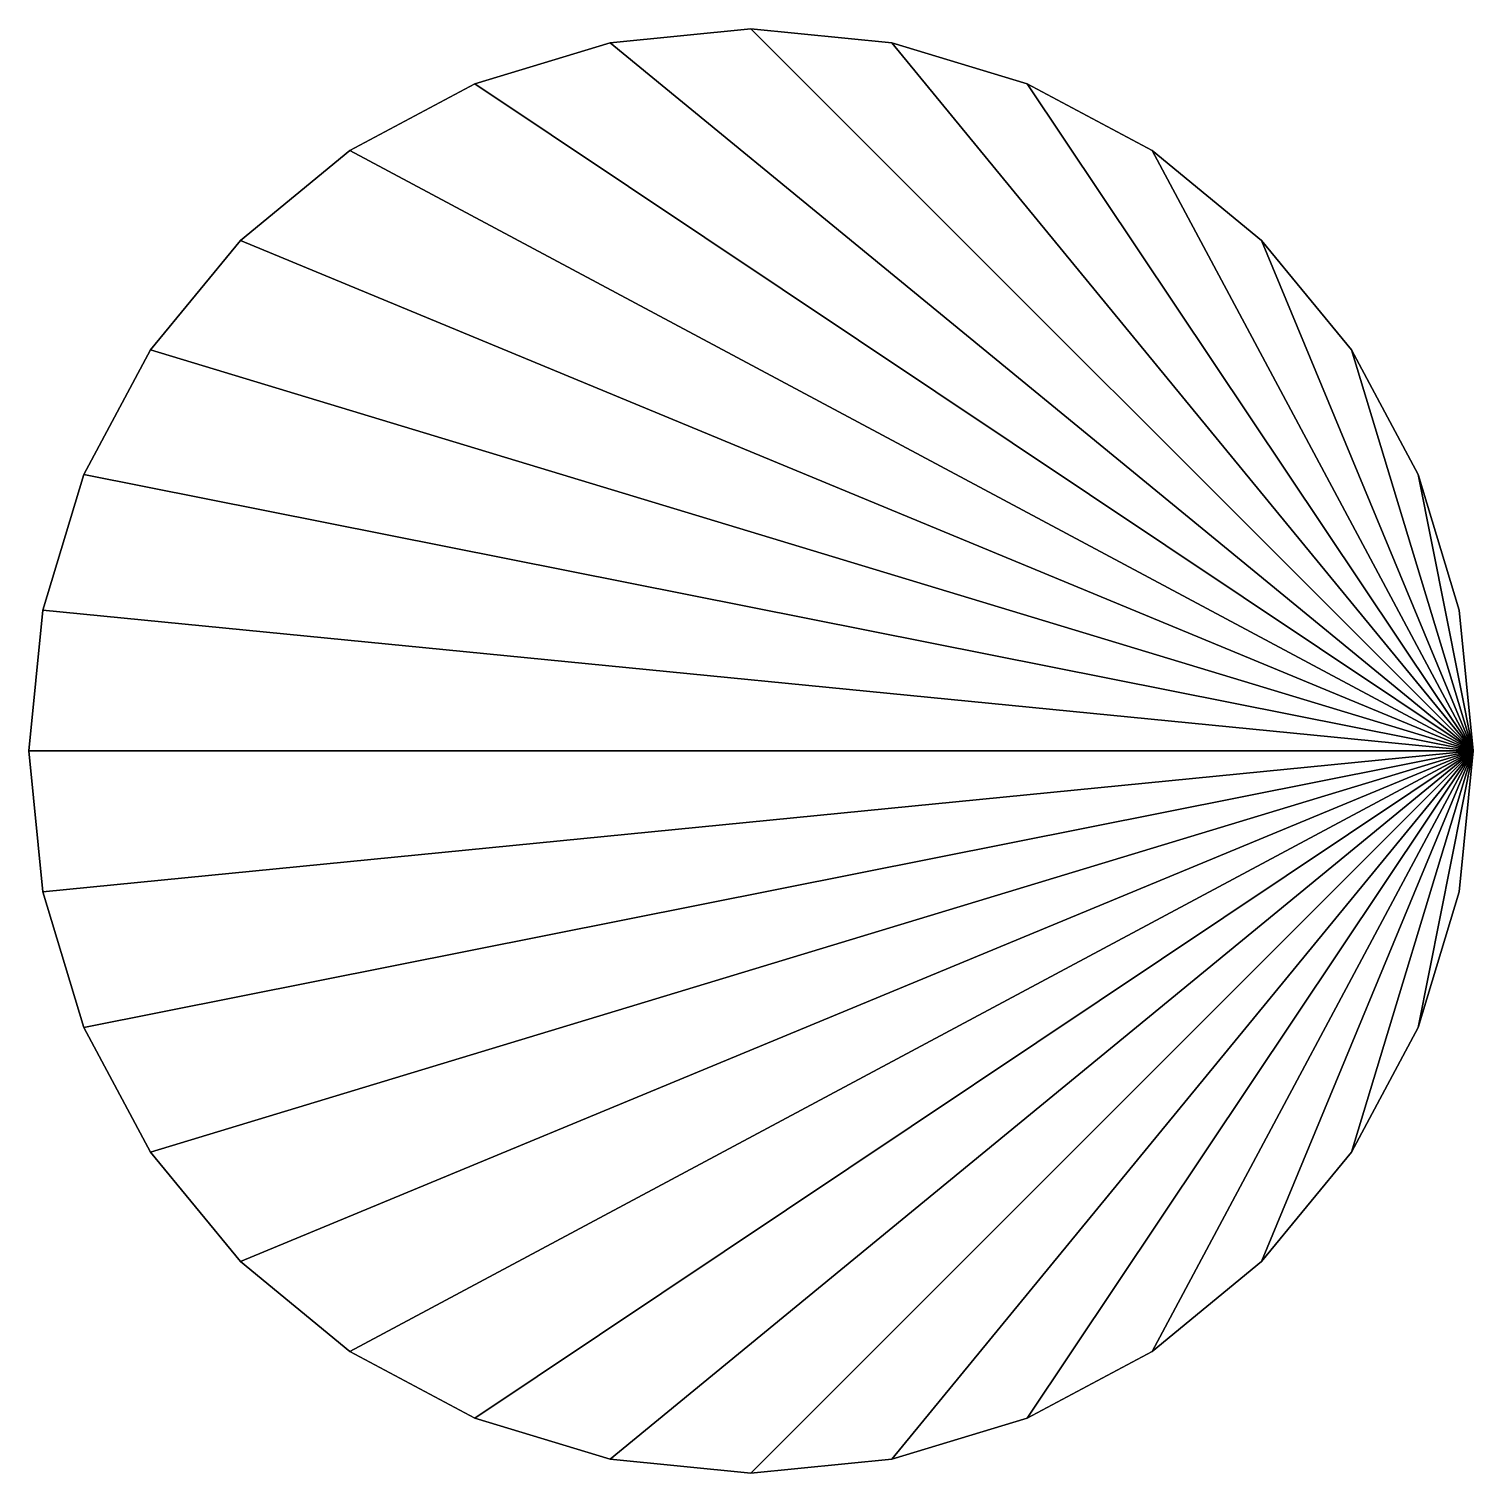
# Model space of a CAD drawing. Header units: metres. Extents: x -116.8 to -20.8, y 38.2 to 78.6.
# Drawn here: x -98.0977 to -97.7899, y 54.0829 to 54.3908 of the extents above; entities that cross this region are included whole.
import ezdxf

# ---------------------------------------------------------------- set-up
doc = ezdxf.new("R2010")
doc.units = ezdxf.units.M

msp = doc.modelspace()

# ---------------------------------------------------------------- linework, layer by layer
for points in [[(-97.78988, 54.23687), (-97.9438, 54.39079), (-97.97383, 54.38783)], [(-97.78988, 54.23687, 10), (-97.9438, 54.39079, 10), (-97.97383, 54.38783, 10)], [(-97.9438, 54.39079), (-97.97383, 54.38783), (-97.97383, 54.38783, 10), (-97.9438, 54.39079, 10)], [(-97.78988, 54.23687), (-97.9438, 54.39079), (-97.97383, 54.38783)], [(-97.78988, 54.23687, 10), (-97.9438, 54.39079, 10), (-97.97383, 54.38783, 10)], [(-97.9438, 54.39079), (-97.97383, 54.38783), (-97.97383, 54.38783, 10), (-97.9438, 54.39079, 10)], [(-97.78988, 54.23687), (-97.91377, 54.38783), (-97.9438, 54.39079)], [(-97.78988, 54.23687, 10), (-97.91377, 54.38783, 10), (-97.9438, 54.39079, 10)], [(-97.91377, 54.38783), (-97.9438, 54.39079), (-97.9438, 54.39079, 10), (-97.91377, 54.38783, 10)], [(-97.78988, 54.23687), (-97.91377, 54.38783), (-97.9438, 54.39079)], [(-97.78988, 54.23687, 10), (-97.91377, 54.38783, 10), (-97.9438, 54.39079, 10)], [(-97.91377, 54.38783), (-97.9438, 54.39079), (-97.9438, 54.39079, 10), (-97.91377, 54.38783, 10)], [(-97.78988, 54.23687), (-97.97383, 54.38783), (-98.0027, 54.37907)], [(-97.78988, 54.23687, 10), (-97.97383, 54.38783, 10), (-98.0027, 54.37907, 10)], [(-97.97383, 54.38783), (-98.0027, 54.37907), (-98.0027, 54.37907, 10), (-97.97383, 54.38783, 10)], [(-97.78988, 54.23687), (-97.97383, 54.38783), (-98.0027, 54.37907)], [(-97.78988, 54.23687, 10), (-97.97383, 54.38783, 10), (-98.0027, 54.37907, 10)], [(-97.97383, 54.38783), (-98.0027, 54.37907), (-98.0027, 54.37907, 10), (-97.97383, 54.38783, 10)], [(-97.78988, 54.23687), (-97.8849, 54.37907), (-97.91377, 54.38783)], [(-97.78988, 54.23687, 10), (-97.8849, 54.37907, 10), (-97.91377, 54.38783, 10)], [(-97.8849, 54.37907), (-97.91377, 54.38783), (-97.91377, 54.38783, 10), (-97.8849, 54.37907, 10)], [(-97.78988, 54.23687), (-97.8849, 54.37907), (-97.91377, 54.38783)], [(-97.78988, 54.23687, 10), (-97.8849, 54.37907, 10), (-97.91377, 54.38783, 10)], [(-97.8849, 54.37907), (-97.91377, 54.38783), (-97.91377, 54.38783, 10), (-97.8849, 54.37907, 10)], [(-97.78988, 54.23687), (-98.0027, 54.37907), (-98.02931, 54.36485)], [(-97.78988, 54.23687, 10), (-98.0027, 54.37907, 10), (-98.02931, 54.36485, 10)], [(-98.0027, 54.37907), (-98.02931, 54.36485), (-98.02931, 54.36485, 10), (-98.0027, 54.37907, 10)], [(-97.78988, 54.23687), (-98.0027, 54.37907), (-98.02931, 54.36485)], [(-97.78988, 54.23687, 10), (-98.0027, 54.37907, 10), (-98.02931, 54.36485, 10)], [(-98.0027, 54.37907), (-98.02931, 54.36485), (-98.02931, 54.36485, 10), (-98.0027, 54.37907, 10)], [(-97.78988, 54.23687), (-97.85828, 54.36485), (-97.8849, 54.37907)], [(-97.78988, 54.23687, 10), (-97.85828, 54.36485, 10), (-97.8849, 54.37907, 10)], [(-97.85828, 54.36485), (-97.8849, 54.37907), (-97.8849, 54.37907, 10), (-97.85828, 54.36485, 10)], [(-97.78988, 54.23687), (-97.85828, 54.36485), (-97.8849, 54.37907)], [(-97.78988, 54.23687, 10), (-97.85828, 54.36485, 10), (-97.8849, 54.37907, 10)], [(-97.85828, 54.36485), (-97.8849, 54.37907), (-97.8849, 54.37907, 10), (-97.85828, 54.36485, 10)], [(-97.78988, 54.23687), (-98.02931, 54.36485), (-98.05264, 54.34571)], [(-97.78988, 54.23687, 10), (-98.02931, 54.36485, 10), (-98.05264, 54.34571, 10)], [(-98.02931, 54.36485), (-98.05264, 54.34571), (-98.05264, 54.34571, 10), (-98.02931, 54.36485, 10)], [(-97.78988, 54.23687), (-98.02931, 54.36485), (-98.05264, 54.34571)], [(-97.78988, 54.23687, 10), (-98.02931, 54.36485, 10), (-98.05264, 54.34571, 10)], [(-98.02931, 54.36485), (-98.05264, 54.34571), (-98.05264, 54.34571, 10), (-98.02931, 54.36485, 10)], [(-97.78988, 54.23687), (-97.83496, 54.34571), (-97.85828, 54.36485)], [(-97.78988, 54.23687, 10), (-97.83496, 54.34571, 10), (-97.85828, 54.36485, 10)], [(-97.83496, 54.34571), (-97.85828, 54.36485), (-97.85828, 54.36485, 10), (-97.83496, 54.34571, 10)], [(-97.78988, 54.23687), (-97.83496, 54.34571), (-97.85828, 54.36485)], [(-97.78988, 54.23687, 10), (-97.83496, 54.34571, 10), (-97.85828, 54.36485, 10)], [(-97.83496, 54.34571), (-97.85828, 54.36485), (-97.85828, 54.36485, 10), (-97.83496, 54.34571, 10)], [(-97.78988, 54.23687), (-98.05264, 54.34571), (-98.07178, 54.32238)], [(-97.78988, 54.23687, 10), (-98.05264, 54.34571, 10), (-98.07178, 54.32238, 10)], [(-98.05264, 54.34571), (-98.07178, 54.32238), (-98.07178, 54.32238, 10), (-98.05264, 54.34571, 10)], [(-97.78988, 54.23687), (-98.05264, 54.34571), (-98.07178, 54.32238)], [(-97.78988, 54.23687, 10), (-98.05264, 54.34571, 10), (-98.07178, 54.32238, 10)], [(-98.05264, 54.34571), (-98.07178, 54.32238), (-98.07178, 54.32238, 10), (-98.05264, 54.34571, 10)], [(-97.78988, 54.23687), (-97.81582, 54.32238), (-97.83496, 54.34571)], [(-97.78988, 54.23687, 10), (-97.81582, 54.32238, 10), (-97.83496, 54.34571, 10)], [(-97.81582, 54.32238), (-97.83496, 54.34571), (-97.83496, 54.34571, 10), (-97.81582, 54.32238, 10)], [(-97.78988, 54.23687), (-97.81582, 54.32238), (-97.83496, 54.34571)], [(-97.78988, 54.23687, 10), (-97.81582, 54.32238, 10), (-97.83496, 54.34571, 10)], [(-97.81582, 54.32238), (-97.83496, 54.34571), (-97.83496, 54.34571, 10), (-97.81582, 54.32238, 10)], [(-97.78988, 54.23687), (-98.07178, 54.32238), (-98.08601, 54.29577)], [(-97.78988, 54.23687, 10), (-98.07178, 54.32238, 10), (-98.08601, 54.29577, 10)], [(-98.07178, 54.32238), (-98.08601, 54.29577), (-98.08601, 54.29577, 10), (-98.07178, 54.32238, 10)], [(-97.78988, 54.23687), (-98.07178, 54.32238), (-98.08601, 54.29577)], [(-97.78988, 54.23687, 10), (-98.07178, 54.32238, 10), (-98.08601, 54.29577, 10)], [(-98.07178, 54.32238), (-98.08601, 54.29577), (-98.08601, 54.29577, 10), (-98.07178, 54.32238, 10)], [(-97.78988, 54.23687), (-97.80159, 54.29577), (-97.81582, 54.32238)], [(-97.78988, 54.23687, 10), (-97.80159, 54.29577, 10), (-97.81582, 54.32238, 10)], [(-97.80159, 54.29577), (-97.81582, 54.32238), (-97.81582, 54.32238, 10), (-97.80159, 54.29577, 10)], [(-97.78988, 54.23687), (-97.80159, 54.29577), (-97.81582, 54.32238)], [(-97.78988, 54.23687, 10), (-97.80159, 54.29577, 10), (-97.81582, 54.32238, 10)], [(-97.80159, 54.29577), (-97.81582, 54.32238), (-97.81582, 54.32238, 10), (-97.80159, 54.29577, 10)], [(-97.78988, 54.23687), (-98.08601, 54.29577), (-98.09477, 54.2669)], [(-97.78988, 54.23687, 10), (-98.08601, 54.29577, 10), (-98.09477, 54.2669, 10)], [(-98.08601, 54.29577), (-98.09477, 54.2669), (-98.09477, 54.2669, 10), (-98.08601, 54.29577, 10)], [(-97.78988, 54.23687), (-98.08601, 54.29577), (-98.09477, 54.2669)], [(-97.78988, 54.23687, 10), (-98.08601, 54.29577, 10), (-98.09477, 54.2669, 10)], [(-98.08601, 54.29577), (-98.09477, 54.2669), (-98.09477, 54.2669, 10), (-98.08601, 54.29577, 10)], [(-97.78988, 54.23687), (-97.79283, 54.2669), (-97.80159, 54.29577)], [(-97.78988, 54.23687, 10), (-97.79283, 54.2669, 10), (-97.80159, 54.29577, 10)], [(-97.79283, 54.2669), (-97.80159, 54.29577), (-97.80159, 54.29577, 10), (-97.79283, 54.2669, 10)], [(-97.78988, 54.23687), (-97.79283, 54.2669), (-97.80159, 54.29577)], [(-97.78988, 54.23687, 10), (-97.79283, 54.2669, 10), (-97.80159, 54.29577, 10)], [(-97.79283, 54.2669), (-97.80159, 54.29577), (-97.80159, 54.29577, 10), (-97.79283, 54.2669, 10)], [(-97.78988, 54.23687), (-98.09477, 54.2669), (-98.09772, 54.23687)], [(-97.78988, 54.23687, 10), (-98.09477, 54.2669, 10), (-98.09772, 54.23687, 10)], [(-98.09477, 54.2669), (-98.09772, 54.23687), (-98.09772, 54.23687, 10), (-98.09477, 54.2669, 10)], [(-97.78988, 54.23687), (-98.09477, 54.2669), (-98.09772, 54.23687)], [(-97.78988, 54.23687, 10), (-98.09477, 54.2669, 10), (-98.09772, 54.23687, 10)], [(-98.09477, 54.2669), (-98.09772, 54.23687), (-98.09772, 54.23687, 10), (-98.09477, 54.2669, 10)], [(-97.78988, 54.23687), (-97.79283, 54.2669), (-97.79283, 54.2669, 10), (-97.78988, 54.23687, 10)], [(-97.78988, 54.23687), (-97.79283, 54.2669), (-97.79283, 54.2669, 10), (-97.78988, 54.23687, 10)], [(-97.78988, 54.23687), (-98.09772, 54.23687), (-98.09477, 54.20684)], [(-97.78988, 54.23687, 10), (-98.09772, 54.23687, 10), (-98.09477, 54.20684, 10)], [(-98.09772, 54.23687), (-98.09477, 54.20684), (-98.09477, 54.20684, 10), (-98.09772, 54.23687, 10)], [(-97.78988, 54.23687), (-98.09772, 54.23687), (-98.09477, 54.20684)], [(-97.78988, 54.23687, 10), (-98.09772, 54.23687, 10), (-98.09477, 54.20684, 10)], [(-98.09772, 54.23687), (-98.09477, 54.20684), (-98.09477, 54.20684, 10), (-98.09772, 54.23687, 10)], [(-97.78988, 54.23687), (-98.09477, 54.20684), (-98.08601, 54.17796)], [(-97.78988, 54.23687, 10), (-98.09477, 54.20684, 10), (-98.08601, 54.17796, 10)], [(-97.78988, 54.23687), (-98.09477, 54.20684), (-98.08601, 54.17796)], [(-97.78988, 54.23687, 10), (-98.09477, 54.20684, 10), (-98.08601, 54.17796, 10)], [(-97.78988, 54.23687), (-98.08601, 54.17796), (-98.07178, 54.15135)], [(-97.78988, 54.23687, 10), (-98.08601, 54.17796, 10), (-98.07178, 54.15135, 10)], [(-97.78988, 54.23687), (-98.08601, 54.17796), (-98.07178, 54.15135)], [(-97.78988, 54.23687, 10), (-98.08601, 54.17796, 10), (-98.07178, 54.15135, 10)], [(-97.78988, 54.23687), (-98.07178, 54.15135), (-98.05264, 54.12803)], [(-97.78988, 54.23687, 10), (-98.07178, 54.15135, 10), (-98.05264, 54.12803, 10)], [(-97.78988, 54.23687), (-98.07178, 54.15135), (-98.05264, 54.12803)], [(-97.78988, 54.23687, 10), (-98.07178, 54.15135, 10), (-98.05264, 54.12803, 10)], [(-97.78988, 54.23687), (-98.05264, 54.12803), (-98.02931, 54.10888)], [(-97.78988, 54.23687, 10), (-98.05264, 54.12803, 10), (-98.02931, 54.10888, 10)], [(-97.78988, 54.23687), (-98.05264, 54.12803), (-98.02931, 54.10888)], [(-97.78988, 54.23687, 10), (-98.05264, 54.12803, 10), (-98.02931, 54.10888, 10)], [(-97.78988, 54.23687), (-98.02931, 54.10888), (-98.0027, 54.09466)], [(-97.78988, 54.23687, 10), (-98.02931, 54.10888, 10), (-98.0027, 54.09466, 10)], [(-97.78988, 54.23687), (-98.02931, 54.10888), (-98.0027, 54.09466)], [(-97.78988, 54.23687, 10), (-98.02931, 54.10888, 10), (-98.0027, 54.09466, 10)], [(-97.78988, 54.23687), (-98.0027, 54.09466), (-97.97383, 54.0859)], [(-97.78988, 54.23687, 10), (-98.0027, 54.09466, 10), (-97.97383, 54.0859, 10)], [(-97.78988, 54.23687), (-98.0027, 54.09466), (-97.97383, 54.0859)], [(-97.78988, 54.23687, 10), (-98.0027, 54.09466, 10), (-97.97383, 54.0859, 10)], [(-97.78988, 54.23687), (-97.97383, 54.0859), (-97.9438, 54.08294)], [(-97.78988, 54.23687, 10), (-97.97383, 54.0859, 10), (-97.9438, 54.08294, 10)], [(-97.78988, 54.23687), (-97.97383, 54.0859), (-97.9438, 54.08294)], [(-97.78988, 54.23687, 10), (-97.97383, 54.0859, 10), (-97.9438, 54.08294, 10)], [(-97.78988, 54.23687), (-97.9438, 54.08294), (-97.91377, 54.0859)], [(-97.78988, 54.23687, 10), (-97.9438, 54.08294, 10), (-97.91377, 54.0859, 10)], [(-97.78988, 54.23687), (-97.9438, 54.08294), (-97.91377, 54.0859)], [(-97.78988, 54.23687, 10), (-97.9438, 54.08294, 10), (-97.91377, 54.0859, 10)], [(-97.78988, 54.23687), (-97.91377, 54.0859), (-97.8849, 54.09466)], [(-97.78988, 54.23687, 10), (-97.91377, 54.0859, 10), (-97.8849, 54.09466, 10)], [(-97.78988, 54.23687), (-97.91377, 54.0859), (-97.8849, 54.09466)], [(-97.78988, 54.23687, 10), (-97.91377, 54.0859, 10), (-97.8849, 54.09466, 10)], [(-97.78988, 54.23687), (-97.8849, 54.09466), (-97.85828, 54.10888)], [(-97.78988, 54.23687, 10), (-97.8849, 54.09466, 10), (-97.85828, 54.10888, 10)], [(-97.78988, 54.23687), (-97.8849, 54.09466), (-97.85828, 54.10888)], [(-97.78988, 54.23687, 10), (-97.8849, 54.09466, 10), (-97.85828, 54.10888, 10)], [(-97.78988, 54.23687), (-97.85828, 54.10888), (-97.83496, 54.12803)], [(-97.78988, 54.23687, 10), (-97.85828, 54.10888, 10), (-97.83496, 54.12803, 10)], [(-97.78988, 54.23687), (-97.85828, 54.10888), (-97.83496, 54.12803)], [(-97.78988, 54.23687, 10), (-97.85828, 54.10888, 10), (-97.83496, 54.12803, 10)], [(-97.78988, 54.23687), (-97.83496, 54.12803), (-97.81582, 54.15135)], [(-97.78988, 54.23687, 10), (-97.83496, 54.12803, 10), (-97.81582, 54.15135, 10)], [(-97.78988, 54.23687), (-97.83496, 54.12803), (-97.81582, 54.15135)], [(-97.78988, 54.23687, 10), (-97.83496, 54.12803, 10), (-97.81582, 54.15135, 10)], [(-97.78988, 54.23687), (-97.81582, 54.15135), (-97.80159, 54.17796)], [(-97.78988, 54.23687, 10), (-97.81582, 54.15135, 10), (-97.80159, 54.17796, 10)], [(-97.78988, 54.23687), (-97.81582, 54.15135), (-97.80159, 54.17796)], [(-97.78988, 54.23687, 10), (-97.81582, 54.15135, 10), (-97.80159, 54.17796, 10)], [(-97.78988, 54.23687), (-97.80159, 54.17796), (-97.79283, 54.20684)], [(-97.78988, 54.23687, 10), (-97.80159, 54.17796, 10), (-97.79283, 54.20684, 10)], [(-97.78988, 54.23687), (-97.80159, 54.17796), (-97.79283, 54.20684)], [(-97.78988, 54.23687, 10), (-97.80159, 54.17796, 10), (-97.79283, 54.20684, 10)], [(-97.79283, 54.20684), (-97.78988, 54.23687), (-97.78988, 54.23687, 10), (-97.79283, 54.20684, 10)], [(-97.79283, 54.20684), (-97.78988, 54.23687), (-97.78988, 54.23687, 10), (-97.79283, 54.20684, 10)], [(-98.09477, 54.20684), (-98.08601, 54.17796), (-98.08601, 54.17796, 10), (-98.09477, 54.20684, 10)], [(-98.09477, 54.20684), (-98.08601, 54.17796), (-98.08601, 54.17796, 10), (-98.09477, 54.20684, 10)], [(-97.80159, 54.17796), (-97.79283, 54.20684), (-97.79283, 54.20684, 10), (-97.80159, 54.17796, 10)], [(-97.80159, 54.17796), (-97.79283, 54.20684), (-97.79283, 54.20684, 10), (-97.80159, 54.17796, 10)], [(-98.08601, 54.17796), (-98.07178, 54.15135), (-98.07178, 54.15135, 10), (-98.08601, 54.17796, 10)], [(-98.08601, 54.17796), (-98.07178, 54.15135), (-98.07178, 54.15135, 10), (-98.08601, 54.17796, 10)], [(-97.81582, 54.15135), (-97.80159, 54.17796), (-97.80159, 54.17796, 10), (-97.81582, 54.15135, 10)], [(-97.81582, 54.15135), (-97.80159, 54.17796), (-97.80159, 54.17796, 10), (-97.81582, 54.15135, 10)], [(-98.07178, 54.15135), (-98.05264, 54.12803), (-98.05264, 54.12803, 10), (-98.07178, 54.15135, 10)], [(-98.07178, 54.15135), (-98.05264, 54.12803), (-98.05264, 54.12803, 10), (-98.07178, 54.15135, 10)], [(-97.83496, 54.12803), (-97.81582, 54.15135), (-97.81582, 54.15135, 10), (-97.83496, 54.12803, 10)], [(-97.83496, 54.12803), (-97.81582, 54.15135), (-97.81582, 54.15135, 10), (-97.83496, 54.12803, 10)], [(-98.05264, 54.12803), (-98.02931, 54.10888), (-98.02931, 54.10888, 10), (-98.05264, 54.12803, 10)], [(-98.05264, 54.12803), (-98.02931, 54.10888), (-98.02931, 54.10888, 10), (-98.05264, 54.12803, 10)], [(-97.85828, 54.10888), (-97.83496, 54.12803), (-97.83496, 54.12803, 10), (-97.85828, 54.10888, 10)], [(-97.85828, 54.10888), (-97.83496, 54.12803), (-97.83496, 54.12803, 10), (-97.85828, 54.10888, 10)], [(-98.02931, 54.10888), (-98.0027, 54.09466), (-98.0027, 54.09466, 10), (-98.02931, 54.10888, 10)], [(-98.02931, 54.10888), (-98.0027, 54.09466), (-98.0027, 54.09466, 10), (-98.02931, 54.10888, 10)], [(-97.8849, 54.09466), (-97.85828, 54.10888), (-97.85828, 54.10888, 10), (-97.8849, 54.09466, 10)], [(-97.8849, 54.09466), (-97.85828, 54.10888), (-97.85828, 54.10888, 10), (-97.8849, 54.09466, 10)], [(-98.0027, 54.09466), (-97.97383, 54.0859), (-97.97383, 54.0859, 10), (-98.0027, 54.09466, 10)], [(-98.0027, 54.09466), (-97.97383, 54.0859), (-97.97383, 54.0859, 10), (-98.0027, 54.09466, 10)], [(-97.91377, 54.0859), (-97.8849, 54.09466), (-97.8849, 54.09466, 10), (-97.91377, 54.0859, 10)], [(-97.91377, 54.0859), (-97.8849, 54.09466), (-97.8849, 54.09466, 10), (-97.91377, 54.0859, 10)], [(-97.97383, 54.0859), (-97.9438, 54.08294), (-97.9438, 54.08294, 10), (-97.97383, 54.0859, 10)], [(-97.97383, 54.0859), (-97.9438, 54.08294), (-97.9438, 54.08294, 10), (-97.97383, 54.0859, 10)], [(-97.9438, 54.08294), (-97.91377, 54.0859), (-97.91377, 54.0859, 10), (-97.9438, 54.08294, 10)], [(-97.9438, 54.08294), (-97.91377, 54.0859), (-97.91377, 54.0859, 10), (-97.9438, 54.08294, 10)]]:
    msp.add_3dface(points)

doc.saveas('drawing.dxf')
